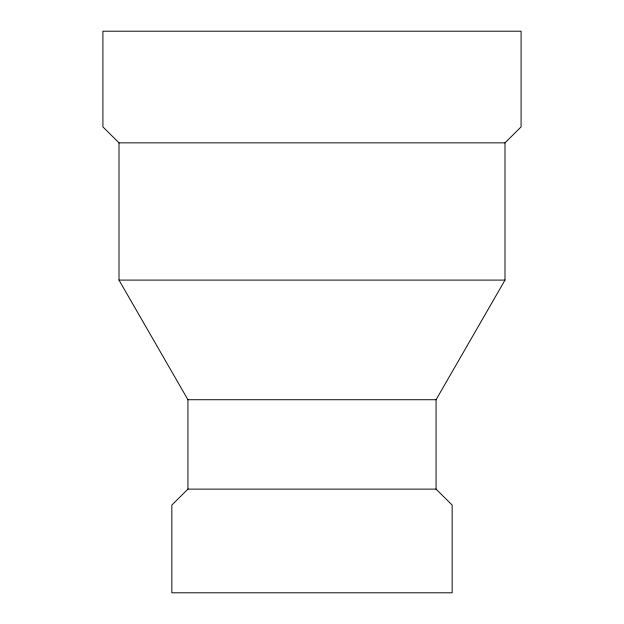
<?xml version="1.0" encoding="UTF-8"?>
<svg xmlns="http://www.w3.org/2000/svg" width="624" height="624" viewBox="0 0 624 624"><rect width="100%" height="100%" fill="white"/><g stroke="black" fill="none" stroke-linecap="round" stroke-linejoin="round"><path stroke-width="0.94" d="M436.067 489.122L187.933 489.122L171.842 505.073L171.842 592.8L452.158 592.8L452.158 505.073L436.067 489.122L436.067 399.727L504.995 280.098L504.995 142.849L521.079 126.898L521.079 31.2L102.921 31.2L102.921 126.898L119.005 142.849L504.995 142.849M119.005 142.849L119.005 280.098L504.995 280.098M119.005 280.098L187.933 399.727L436.067 399.727M187.933 399.727L187.933 489.122"/></g></svg>
